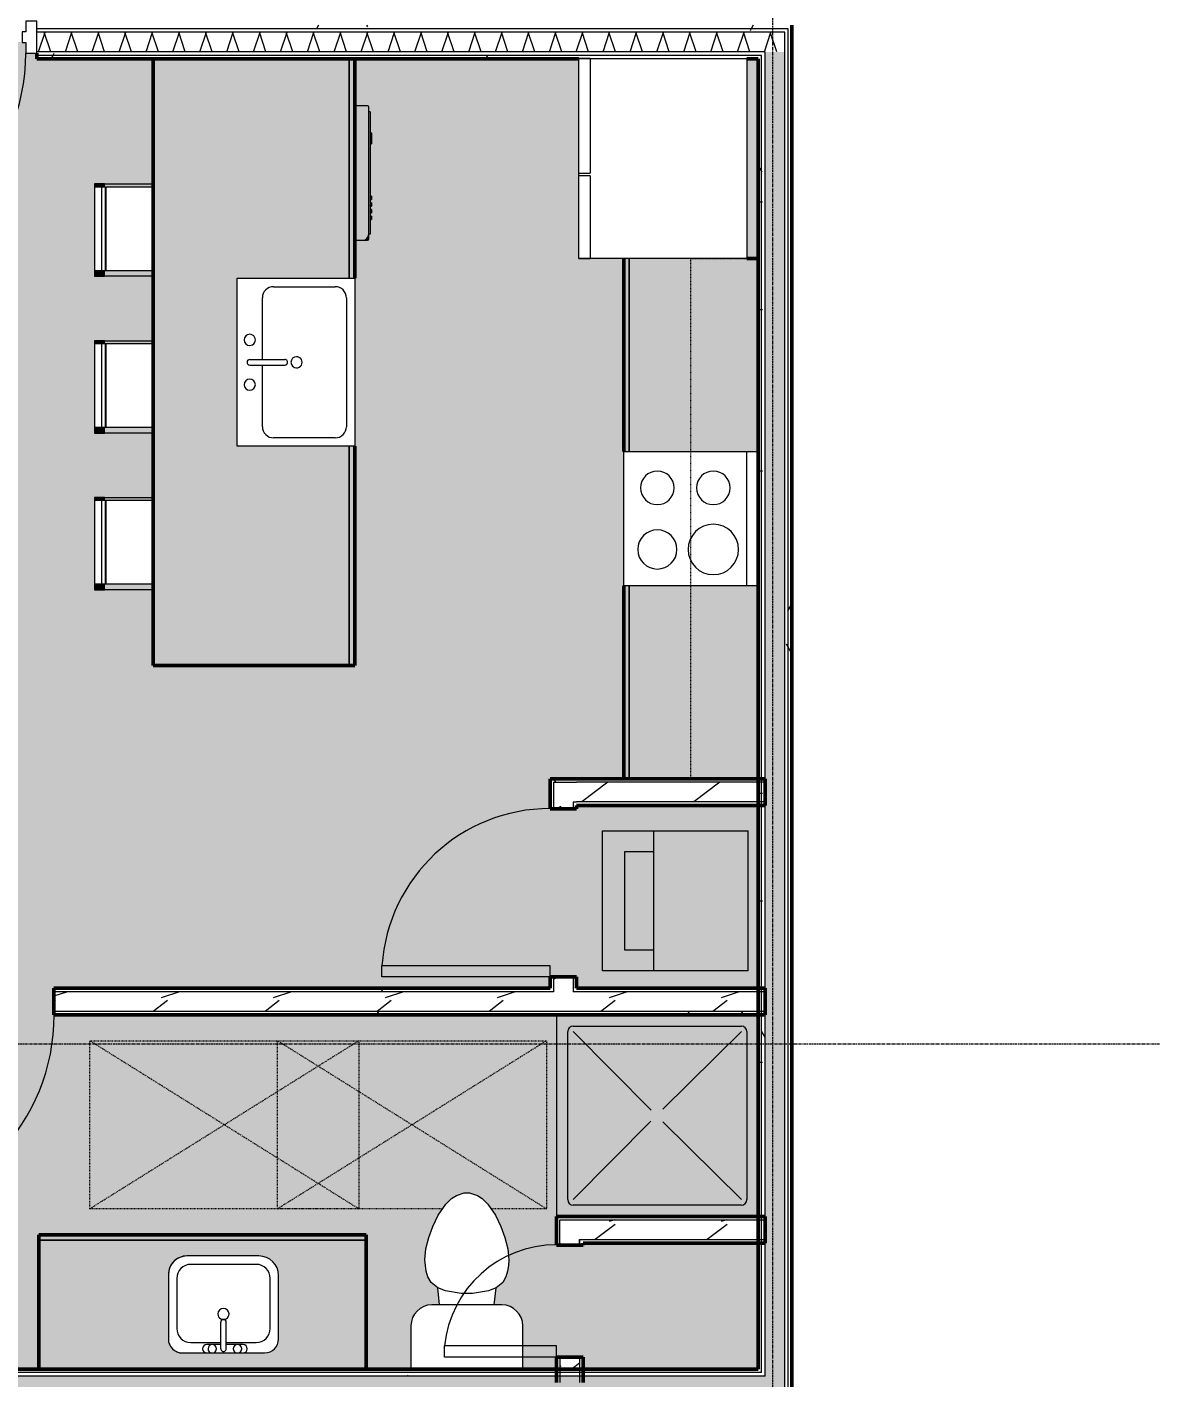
# Model space of a CAD drawing. Header units: inches. Extents: x -4294 to -464, y 9706 to 12475.
# Drawn here: x -3614.5 to -3413.8, y 11127.6 to 11368.9 of the extents above; entities that cross this region are included whole.
import ezdxf

# ---------------------------------------------------------------- set-up
doc = ezdxf.new("R2010")
doc.units = ezdxf.units.IN
doc.header["$MEASUREMENT"] = 0
doc.linetypes.add('Dash', pattern=[0.25, 0.125, -0.125])
doc.linetypes.add('Grid Line 1_2_', pattern=[0.875, 0.5, -0.125, 0.125, -0.125])
for name, color, linetype, lineweight in [('0-1', 7, 'Continuous', 5), ('0-2', 250, 'Continuous', 9), ('A-ANNO-DIMS', 211, 'Continuous', 9), ('A-ANNO-DIMS-120', 211, 'Continuous', 9), ('A-AREA-PATT-6', 41, 'Continuous', 9), ('A-DOOR', 31, 'Continuous', 13), ('A-DOOR-1', 250, 'Continuous', 9), ('A-DOOR-2', 130, 'Continuous', 20), ('A-DOOR-8', 31, 'Continuous', 20), ('A-DOOR-9', 31, 'Continuous', 9), ('A-DOOR-FRAM', 31, 'Continuous', 20), ('A-GENM-HDLN-1', 250, 'Dash', 9), ('A-WALL', 113, 'Continuous', 13), ('A-WALL-4', 90, 'Continuous', 50), ('A-WALL-5', 7, 'Continuous', 13), ('A-WALL-PATT-1', 250, 'Continuous', 9), ('A-WALL-PATT-2', 8, 'Continuous', 9), ('A-WALL-PATT-5', 111, 'Continuous', 9), ('I-FURN-1', 250, 'Continuous', 9), ('I-FURN-2', 9, 'Continuous', 9), ('I-WALL-2', 2, 'Continuous', 50), ('P-SANR-FIXT-2', 250, 'Continuous', 9), ('P-SANR-FIXT-3', 8, 'Continuous', 9), ('Q-CASE-1', 9, 'Continuous', 9), ('Q-CASE-2', 90, 'Continuous', 50), ('Q-CASE-3', 250, 'Continuous', 9), ('Q-CASE-HDLN-1', 250, 'Dash', 9), ('Q-SPCQ-1', 250, 'Continuous', 9), ('Q-SPCQ-2', 8, 'Continuous', 9), ('S-GRID-1', 1, 'Grid Line 1_2_', 9)]:
    doc.layers.add(name, color=color, linetype=linetype, lineweight=lineweight)
doc.styles.add('Century Gothic', font='ufonts.com_century-gothic.ttf', dxfattribs={"height": 11.25})
doc.dimstyles.new('OD__1_8__Tol__', dxfattribs={"dimscale": 12, "dimtxt": 11.746893, "dimasz": 1.25, "dimexe": 0.9375, "dimexo": 0.625, "dimgap": 0.15625, "dimtad": 1, "dimdec": 3, "dimrnd": 0.125, "dimzin": 3, "dimdsep": 46, "dimlunit": 4, "dimtxsty": 'Century Gothic', "dimblk1": 'OBLIQUE', "dimblk2": 'OBLIQUE', "dimsah": 1, "dimcen": 0.09, "dimdle": 0.9375, "dimazin": 0, "dimtfac": 1, "dimtdec": 4, "dimtix": 1, "dimtmove": 0, "dimatfit": 3, "dimfxl": 1, "dimtvp": 1, "dimtfill": 1, "dimfrac": 2, "dimtolj": 1, "dimtzin": 0, "dimarcsym": 2})
pattern_1 = [(0, (0, 0), (38.4, 9.6), [1.584, -27.216, 1.584, -27.216, -153.6]), (0, (0, 0), (38.4, 9.6), [-57.6, 1.584, -56.016, 1.584, -27.216, -67.2]), (0, (0, 0), (38.4, 9.6), [-144, 1.584, -17.616, 1.584, -46.416]), (120, (14.4, 4.8), (-27.513844, 28.4553755), [1.584, -27.216, 1.584, -27.216, -153.6]), (120, (14.4, 4.8), (-27.513844, 28.4553755), [-57.6, 1.584, -56.016, 1.584, -27.216, -67.2]), (120, (14.4, 4.8), (-27.513844, 28.4553755), [-144, 1.584, -17.616, 1.584, -46.416]), (240, (19.2, 24), (-10.886156, -38.0553755), [1.584, -27.216, 1.584, -27.216, -153.6]), (240, (19.2, 24), (-10.886156, -38.0553755), [-57.6, 1.584, -56.016, 1.584, -27.216, -67.2]), (240, (19.2, 24), (-10.886156, -38.0553755), [-144, 1.584, -17.616, 1.584, -46.416])]
pattern_2 = [(216.87, (7.997, 19.992), (59.9755286, 39.9843071), [9.996, -89.964]), (206.565, (19.992, 13.994), (-19.991807, -19.992219), [22.352, -22.352]), (198.435, (19.992, 3.998), (-39.983821, -19.991955), [12.644, -50.576])]
pattern_3 = [(161.57, (0.6, 0.6), (-4.80033747, -0.00041462), [0, -34.152, 3.792, 0]), (18.43, (-0.6, 0.6), (-4.80033747, 0.00041462), [0, -34.152, 3.792, 0]), (108.43, (0.6, 0.6), (2.39913218, -12.00105099), [11.382, -26.562]), (71.57, (-0.6, 0.6), (2.39913218, 12.00105099), [11.382, -26.562])]

# ---------------------------------------------------------------- blocks, each defined once
blk = doc.blocks.new('Single-Flush - 36_ x 84_-1372839-FLOOR PLAN - 3RD FLOOR')
at = {"layer": 'A-DOOR-1'}
blk.add_arc((18, 2.37), 36.07, 93.1789, 180, dxfattribs=at)
at = {"layer": 'A-DOOR-2'}
for p, q in [((16, 2.37), (16, 38.39)), ((18, 38.39), (16, 38.39)), ((18, 2.37), (18, 38.39)), ((18, 2.37), (16, 2.37))]:
    blk.add_line(p, q, dxfattribs=at)
blk = doc.blocks.new('Stacked Washer and Dryer - 26_x25_ - Private-1372850-FLOOR PLAN - 3RD FLOOR')
at = {"layer": 'P-SANR-FIXT-3'}
blk.add_hatch(color=256, dxfattribs=at).paths.add_polyline_path([(18.44, 12.5), (0, 12.5), (0, -12.5), (26, -12.5), (26, 12.5)], flags=0)
at = {"layer": 'P-SANR-FIXT-2'}
for p, q in [((0, 12.5), (26, 12.5)), ((0, 12.5), (0, -12.5)), ((16.91, -12.5), (16.91, 12.5)), ((26, 12.5), (26, -12.5)), ((22.09, 8.75), (16.91, 8.75)), ((22.09, -8.75), (22.09, 8.75)), ((16.91, -8.75), (22.09, -8.75)), ((26, -12.5), (0, -12.5))]:
    blk.add_line(p, q, dxfattribs=at)
blk = doc.blocks.new('Single-Flush - 30_ x 80_-1421383-FLOOR PLAN - 3RD FLOOR')
at = {"layer": 'A-DOOR-1'}
blk.add_arc((15, -2.375), 30.067, 180, 266.18593, dxfattribs=at)
at = {"layer": 'A-DOOR-2'}
for p, q in [((13, -2.375), (13, -32.375)), ((15, -2.375), (13, -2.375)), ((15, -2.375), (15, -32.375)), ((15, -32.375), (13, -32.375))]:
    blk.add_line(p, q, dxfattribs=at)
blk = doc.blocks.new('M_Sink Vanity-Square - 500 x 440mm-1352614-FLOOR PLAN - 3RD FLOOR')
at = {"layer": 'P-SANR-FIXT-2'}
for p, q in [((7.96, 7.09), (-6.72, 7.09)), ((7.96, 7.09), (-6.72, 7.09)), ((0.12, 5.22), (-5.22, 5.22)), ((3.62, 7.09), (-2.88, 7.09)), ((-2.88, 5.59), (0.12, 5.59)), ((0.12, 6.33), (0.12, 1.59)), ((1.12, 6.33), (1.12, 1.59)), ((1.12, 5.59), (3.62, 5.59)), ((6.46, 5.22), (1.12, 5.22)), ((-9.22, 4.59), (-9.22, -6.73)), ((-9.22, 4.59), (-9.22, -6.73)), ((-7.72, 2.72), (-7.72, -6.23)), ((8.96, -6.23), (8.96, 2.72)), ((10.46, -6.91), (10.46, 4.59)), ((10.46, -6.91), (10.46, 4.59)), ((-5.22, -8.73), (6.46, -8.73)), ((-5.72, -10.23), (7.14, -10.23)), ((-5.72, -10.23), (7.14, -10.23))]:
    blk.add_line(p, q, dxfattribs=at)
for centre, radius, start, end in [((-6.72, 4.59), 2.5, 90, 180), ((-6.72, 4.59), 2.5, 90, 180), ((-5.22, 2.72), 2.5, 90, 180), ((-2.88, 6.34), 0.75, 90, 270), ((-1.88, 6.34), 0.75, 360, 180), ((-1.88, 6.34), 0.75, 180, 0), ((0.62, 6.33), 0.5, 360, 180), ((2.62, 6.34), 0.75, 360, 180), ((2.62, 6.34), 0.75, 180, 360), ((3.62, 6.34), 0.75, 270, 90), ((6.46, 2.72), 2.5, 0, 90), ((7.96, 4.59), 2.5, 0, 90), ((7.96, 4.59), 2.5, 360, 90), ((0.62, 0.13), 1, 360, 180), ((0.62, 0.13), 1, 180, 0), ((0.62, 1.59), 0.5, 180, 0), ((-5.72, -6.73), 3.5, 180, 270), ((-5.72, -6.73), 3.5, 180, 270), ((-5.22, -6.23), 2.5, 180, 270), ((6.46, -6.23), 2.5, 270, 0), ((7.14, -6.91), 3.32, 270, 360), ((7.14, -6.91), 3.32, 270, 0)]:
    blk.add_arc(centre, radius, start, end, dxfattribs=at)
blk = doc.blocks.new('Toilet-Domestic-3D - Toilet-Domestic-3D-V21-FLOOR PLAN - 3RD FLOOR')
at = {"layer": 'P-SANR-FIXT-2'}
for p, q in [((-5.13, 8), (-3.74, 10)), ((-3.74, 10), (-2.74, 11)), ((-2.74, 11), (-1.87, 11.5)), ((-1.87, 11.5), (-0.5, 12)), ((-0.5, 12), (0.5, 12)), ((0.5, 12), (1.87, 11.5)), ((1.87, 11.5), (2.74, 11)), ((2.74, 11), (3.74, 10)), ((3.74, 10), (5.13, 8)), ((-6.06, 6), (-5.13, 8)), ((5.13, 8), (6.06, 6)), ((-6.79, 4), (-6.06, 6)), ((6.06, 6), (6.79, 4)), ((-7.33, 1.99), (-6.79, 4)), ((6.79, 4), (7.33, 1.99)), ((-7.5, 0), (-7.33, 1.99)), ((7.33, 1.99), (7.5, 0)), ((-7.41, -1), (-7.5, 0)), ((-7.24, -2), (-7.41, -1)), ((-6.97, -3), (-7.24, -2)), ((7.24, -2), (6.97, -3)), ((7.41, -1), (7.24, -2)), ((7.5, 0), (7.41, -1)), ((-6.4, -4), (-6.97, -3)), ((-5.21, -5), (-6.4, -4)), ((6.4, -4), (5.21, -5)), ((6.97, -3), (6.4, -4)), ((-3.84, -5.5), (-5.21, -5)), ((-4.86, -8.02), (-5.21, -5)), ((-1, -6), (-3.84, -5.5)), ((1, -6), (-1, -6)), ((3.84, -5.5), (1, -6)), ((5.21, -5), (3.84, -5.5)), ((4.86, -8.02), (5.21, -5)), ((6.25, -8.02), (-6.25, -8.02)), ((-9.98, -11.75), (-9.98, -19.48)), ((9.98, -19.48), (9.98, -11.75))]:
    blk.add_line(p, q, dxfattribs=at)
for centre, start, end in [((-6.25, -11.75), 90, 180), ((6.25, -11.75), 0, 90)]:
    blk.add_arc(centre, 3.73, start, end, dxfattribs=at)
blk = doc.blocks.new('OD_CW_Base Cabinet - OD_CW_Base Cabinet-V42-FLOOR PLAN - 3RD FLOOR')
at = {"layer": 'Q-CASE-1'}
blk.add_hatch(color=256, dxfattribs=at).paths.add_polyline_path([(3.39, -1), (59.14, -1), (59.14, 0), (0.74, 0), (0.74, -1)], flags=0)
h = blk.add_hatch(color=256, dxfattribs=at)
h.paths.add_polyline_path([(43.53, -24), (59.14, -24), (59.14, -1), (0.74, -1), (0.74, -24), (42.8, -24)], flags=0)
h.paths.add_polyline_path([(33.14, -21.13), (26.35, -21.13), (25.7, -21.04), (25.1, -20.79), (24.58, -20.39), (24.18, -19.88), (23.93, -19.27), (23.85, -18.63), (23.85, -7.12), (23.96, -6.26), (24.29, -5.46), (24.82, -4.77), (25.51, -4.25), (26.35, -3.91), (27.17, -3.8), (40.03, -3.8), (41.03, -3.96), (41.78, -4.27), (42.51, -4.83), (43.06, -5.55), (43.41, -6.4), (43.53, -7.3), (43.53, -18.63), (43.45, -19.27), (43.2, -19.88), (42.8, -20.39), (42.28, -20.79), (41.68, -21.04), (41.03, -21.13), (34.14, -21.13)], flags=0)
at = {"layer": 'Q-CASE-2'}
for p, q in [((0.74, -24), (0.74, 0)), ((0.74, 0), (59.14, 0)), ((59.14, 0), (59.14, -24))]:
    blk.add_line(p, q, dxfattribs=at)
at = {"layer": 'Q-CASE-3'}
for p, q in [((0.74, -1), (0.74, 0)), ((0.74, 0), (59.14, 0)), ((59.14, -1), (0.74, -1)), ((0.74, -24), (0.74, -1)), ((0.74, -1), (59.14, -1)), ((59.14, 0), (59.14, -1)), ((59.14, -1), (59.14, -24))]:
    blk.add_line(p, q, dxfattribs=at)
blk = doc.blocks.new('Shower Base-3D - 36_ x 36_-1586087-FLOOR PLAN - 3RD FLOOR')
at = {"layer": 'P-SANR-FIXT-2'}
for p, q in [((-18, 18), (-18, -18)), ((-16, -15), (-16, 15)), ((-15, 16), (15, 16)), ((-1.12, 1), (-15, 15)), ((0.97, 1.14), (15, 15)), ((16, 15), (16, -15)), ((-1.13, -0.98), (-15, -15)), ((1.01, -1.11), (15, -15)), ((15, -16), (-15, -16))]:
    blk.add_line(p, q, dxfattribs=at)
for centre, start, end in [((-15, 15), 90, 180), ((15, 15), 360, 90), ((-15, -15), 180, 270), ((15, -15), 270, 0)]:
    blk.add_arc(centre, 1, start, end, dxfattribs=at)
blk = doc.blocks.new('Single-Flush - CLOSET-1720256-FLOOR PLAN - 3RD FLOOR')
at = {"layer": 'A-DOOR-1'}
blk.add_arc((10, -2.38), 20.07, 180, 264.2799, dxfattribs=at)
at = {"layer": 'A-DOOR-2'}
for p, q in [((8, -2.38), (8, -22.34)), ((10, -2.38), (8, -2.38)), ((10, -2.38), (10, -22.34)), ((10, -22.34), (8, -22.34))]:
    blk.add_line(p, q, dxfattribs=at)
blk = doc.blocks.new('ADA Clearances - 30_x48_-V11-FLOOR PLAN - 3RD FLOOR')
at = {"layer": 'A-GENM-HDLN-1'}
for p, q in [((15, 24), (-15, -24)), ((-15, 24), (15, -24)), ((-15, -5.48), (-15, 24)), ((-15, 24), (15, 24)), ((15, 24), (15, -24)), ((-15, -24), (-15, -14.12)), ((15, -24), (-15, -24))]:
    blk.add_line(p, q, dxfattribs=at)
blk = doc.blocks.new('ADA Clearances - 30_x48_-1721104-FLOOR PLAN - 3RD FLOOR')
at = {"layer": 'A-GENM-HDLN-1'}
for p, q in [((15, 24), (-15, -24)), ((-15, 24), (15, -24)), ((-15, -24), (-15, 24)), ((-15, 24), (15, 24)), ((15, 24), (15, -24)), ((15, -24), (-15, -24))]:
    blk.add_line(p, q, dxfattribs=at)
blk = doc.blocks.new('Refrigerator_-_Side-by-Side_6047 - 36_ X 30_-1372843-FLOOR PLAN - 3RD FLOOR')
at = {"layer": 'Q-SPCQ-1'}
for p, q in [((-17.88, 15.58), (17.87, 15.58)), ((-17.88, -14.42), (-17.88, 15.58)), ((-17.88, 15.58), (-3.13, 15.58)), ((-17.88, 15.58), (-17.88, 13.58)), ((-3.13, 13.58), (-3.13, 15.58)), ((-2.63, 15.58), (17.87, 15.58)), ((-2.63, 15.58), (-2.63, 13.58)), ((17.87, 15.58), (17.87, -14.42)), ((17.87, 13.58), (17.87, 15.58)), ((-3.13, 13.58), (-17.88, 13.58)), ((17.87, 13.58), (-2.63, 13.58)), ((17.87, -14.42), (-17.88, -14.42))]:
    blk.add_line(p, q, dxfattribs=at)
blk = doc.blocks.new('OD_CW_Base Cabinet - OD_CW_Base Cabinet-2252122-FLOOR PLAN - 3RD FLOOR')
at = {"layer": 'Q-CASE-1'}
h = blk.add_hatch(color=256, dxfattribs=at)
h.paths.add_polyline_path([(93.67, 18.64), (93.67, 24), (59.2, 24), (59.2, 1), (93.67, 1)], flags=0)
h.paths.add_polyline_path([(35.2, 24), (0.74, 24), (0.74, 1), (35.2, 1), (35.2, 22)], flags=0)
h = blk.add_hatch(color=256, dxfattribs=at)
h.paths.add_polyline_path([(93.67, 0), (93.67, 1), (59.2, 1), (59.2, 0)], flags=0)
h.paths.add_polyline_path([(35.2, 0), (35.2, 1), (0.74, 1), (0.74, 0), (2.85, 0)], flags=0)
at = {"layer": 'Q-CASE-2'}
for p, q in [((0.74, 24), (0.74, 22)), ((0.74, 0), (35.2, 0)), ((59.2, 0), (93.67, 0))]:
    blk.add_line(p, q, dxfattribs=at)
at = {"layer": 'Q-CASE-3'}
for p, q in [((0.74, 22), (0.74, 24)), ((0.74, 1), (35.2, 1)), ((35.2, 1), (0.74, 1)), ((35.2, 0), (0.74, 0)), ((59.2, 1), (93.67, 1)), ((93.67, 1), (59.2, 1)), ((93.67, 0), (59.2, 0))]:
    blk.add_line(p, q, dxfattribs=at)
blk = doc.blocks.new('Sink Kitchen-Single - 30_ x 21_-1372827-FLOOR PLAN - 3RD FLOOR')
at = {"layer": 'P-SANR-FIXT-2'}
for p, q in [((-14.38, 10.41), (15.62, 10.41)), ((-14.38, -10.59), (-14.38, 10.41)), ((15.62, 10.41), (15.62, -10.59)), ((-10.88, 8.91), (12.12, 8.91)), ((-12.88, -4.09), (-12.88, 6.91)), ((14.12, 6.91), (14.12, -4.09)), ((0.12, -8.34), (0.12, -2.09)), ((1.12, -8.34), (1.12, -2.09)), ((0.12, -6.09), (-10.88, -6.09)), ((12.12, -6.09), (1.12, -6.09)), ((15.62, -10.59), (-14.38, -10.59))]:
    blk.add_line(p, q, dxfattribs=at)
for centre, radius, start, end in [((-10.88, 6.91), 2, 90, 180), ((12.12, 6.91), 2, 360, 90), ((0.62, 0), 1, 360, 180), ((0.62, 0), 1, 180, 0), ((0.62, -2.09), 0.5, 360, 180), ((-10.88, -4.09), 2, 180, 270), ((12.12, -4.09), 2, 270, 0), ((-3.38, -8.34), 1, 360, 180), ((-3.38, -8.34), 1, 180, 0), ((0.62, -8.34), 0.5, 180, 0), ((4.62, -8.34), 1, 0, 180), ((4.62, -8.34), 1, 180, 0)]:
    blk.add_arc(centre, radius, start, end, dxfattribs=at)
blk = doc.blocks.new('OD_CW_Upper Cabinet - OD_CW_Upper Cabinet-2252152-FLOOR PLAN - 3RD FLOOR')
at = {"layer": 'Q-CASE-HDLN-1'}
for p, q in [((0.74, -24), (0.74, -12)), ((0.74, -12), (93.67, -12)), ((93.67, -12), (93.67, -24)), ((93.67, -24), (0.74, -24))]:
    blk.add_line(p, q, dxfattribs=at)
blk = doc.blocks.new('Dishwasher_15404 - 34_ counter-V57-FLOOR PLAN - 3RD FLOOR')
at = {"layer": 'Q-SPCQ-2'}
for points in [[(24.39, -24), (26.08, -23.96), (26.34, -23.86), (26.68, -23.53), (26.73, -23.46), (26.84, -23.21), (26.87, -22.91), (26.87, -0.2), (26.68, 0), (24.39, 0), (24.39, -22.69)], [(27.12, -22.91), (27.12, -1.09), (26.87, -1.09), (26.87, -22.91)], [(27.37, -5.81), (27.37, -4.86), (27.12, -4.86), (27.12, -5.81)], [(27.37, -6.76), (27.37, -5.81), (27.12, -5.81), (27.12, -6.76)], [(27.37, -16.74), (27.37, -16.15), (27.12, -16.15), (27.12, -16.74)], [(27.37, -17.92), (27.37, -17.33), (27.12, -17.33), (27.12, -17.92)], [(27.12, -19.1), (27.37, -19.1), (27.37, -18.51), (27.12, -18.51), (27.12, -18.98)], [(27.37, -20.28), (27.37, -19.69), (27.12, -19.69), (27.12, -20.28)], [(26.68, -24), (26.82, -23.94), (26.87, -23.69), (26.84, -23.21), (26.68, -23.53), (26.56, -23.69), (26.3, -23.87), (26.08, -23.96), (25.8, -24), (26.34, -24)]]:
    blk.add_hatch(color=256, dxfattribs=at).paths.add_polyline_path(points, flags=0)
at = {"layer": 'Q-SPCQ-1'}
for p, q in [((26.68, 0), (24.39, 0)), ((26.87, -22.93), (26.87, -0.2)), ((27.12, -1.09), (26.87, -1.09)), ((27.12, -1.09), (27.12, -22.91)), ((27.37, -4.82), (27.12, -4.82)), ((27.12, -6.79), (27.37, -6.79)), ((27.37, -4.86), (27.37, -5.81)), ((27.37, -5.81), (27.37, -6.76)), ((27.37, -16.15), (27.12, -16.15)), ((27.12, -16.74), (27.37, -16.74)), ((27.37, -16.15), (27.37, -16.74)), ((27.37, -17.33), (27.12, -17.33)), ((27.12, -17.92), (27.37, -17.92)), ((27.37, -18.51), (27.12, -18.51)), ((27.12, -19.1), (27.37, -19.1)), ((27.37, -17.33), (27.37, -17.92)), ((27.37, -18.51), (27.37, -19.1)), ((27.37, -19.69), (27.12, -19.69)), ((27.12, -20.28), (27.37, -20.28)), ((27.37, -19.69), (27.37, -20.28)), ((24.39, -24), (25.8, -24)), ((25.8, -24), (26.68, -24)), ((27.12, -22.91), (26.87, -22.91)), ((26.87, -23.8), (26.87, -22.93))]:
    blk.add_line(p, q, dxfattribs=at)
for centre, radius, start, end in [((26.68, -0.2), 0.197, 360, 90), ((26.68, -0.2), 0.197, 0, 90), ((25.8, -22.93), 1.07, 270, 0), ((26.68, -23.8), 0.197, 270, 0)]:
    blk.add_arc(centre, radius, start, end, dxfattribs=at)
blk = doc.blocks.new('Bar_Stool_6722_1_ - Bar_Stool_6722_1_-V58-FLOOR PLAN - 3RD FLOOR')
at = {"layer": 'I-FURN-2'}
for points in [[(0, -0.6), (0, -0.98), (1, -0.94), (1, 0), (0, 0), (0, -0.46)], [(16, -0.98), (16.5, -0.94), (16.5, 0), (16, 0), (16, -0.94)], [(0, -1.24), (0, -1.78), (1, -1.73), (1, -0.98), (0, -0.98)], [(0, -2.03), (0, -10.45), (1, -10.45), (1, -1.78), (0, -1.78)], [(16, -1.3), (16, -1.78), (16.5, -1.73), (16.5, -0.98), (16, -0.98), (16, -1.24)], [(16, -1.91), (16, -10.45), (16.5, -10.45), (16.5, -1.78), (16, -1.78)]]:
    blk.add_hatch(color=256, dxfattribs=at).paths.add_polyline_path(points, flags=0)
at = {"layer": 'I-FURN-1'}
for p, q in [((1, 0), (0, 0)), ((0, 0), (0, -0.98)), ((0, -0.98), (1, -0.98)), ((0, -0.98), (0, -1.78)), ((0, -1.78), (1, -1.78)), ((0, -10.45), (0, -1.78)), ((1, -1.24), (1, 0)), ((16, 0), (1, 0)), ((1, -1.91), (1, -1.24)), ((16, -1.24), (1, -1.24)), ((1, -1.91), (16, -1.91)), ((1, -2.03), (1, -1.91)), ((1, -10.45), (1, -2.03)), ((1, -2.03), (16, -2.03)), ((16.5, 0), (16, 0)), ((16, 0), (16, -1.24)), ((16, -0.98), (16.5, -0.98)), ((16, -1.24), (16, -1.91)), ((16, -1.78), (16.5, -1.78)), ((16, -1.91), (16, -2.03)), ((16, -2.03), (16, -10.45)), ((16.5, -0.98), (16.5, 0)), ((16.5, -1.78), (16.5, -0.98)), ((16.5, -1.78), (16.5, -10.45))]:
    blk.add_line(p, q, dxfattribs=at)
blk = doc.blocks.new('OD_CW_Base Cabinet - OD_CW_Base Cabinet-1913094-FLOOR PLAN - 3RD FLOOR')
at = {"layer": 'Q-CASE-1'}
h = blk.add_hatch(color=256, dxfattribs=at)
h.paths.add_polyline_path([(109.11, 11), (109.11, 12), (69.92, 12), (69.92, 11), (80.02, 11)], flags=0)
h.paths.add_polyline_path([(39.92, 12), (0.74, 12), (0.74, 11), (39.92, 11)], flags=0)
blk.add_hatch(color=256, dxfattribs=at).paths.add_polyline_path([(109.11, -24), (109.11, 11), (69.92, 11), (69.92, -9), (39.92, -9), (39.92, 11), (0.74, 11), (0.74, -24), (80.02, -24)], flags=0)
at = {"layer": 'Q-CASE-2'}
for p, q in [((0.74, 12), (39.92, 12)), ((69.92, 12), (109.11, 12)), ((109.11, 12), (109.11, -24)), ((109.11, -24), (0.74, -24))]:
    blk.add_line(p, q, dxfattribs=at)
at = {"layer": 'Q-CASE-3'}
for p, q in [((0.74, 12), (39.92, 12)), ((39.92, 11), (0.74, 11)), ((0.74, 11), (39.92, 11)), ((69.92, 12), (109.11, 12)), ((109.11, 11), (69.92, 11)), ((69.92, 11), (109.11, 11)), ((109.11, 12), (109.11, 11)), ((109.11, 11), (109.11, -24)), ((109.11, -24), (0.74, -24))]:
    blk.add_line(p, q, dxfattribs=at)
blk = doc.blocks.new('Range - 24_ x 24_-V38-FLOOR PLAN - 3RD FLOOR')
at = {"layer": 'Q-SPCQ-1'}
for p, q in [((0, 0), (24, 0)), ((0, -24), (0, 0)), ((24, 0), (24, -24)), ((0, -22), (24, -22))]:
    blk.add_line(p, q, dxfattribs=at)
for centre, radius, start, end in [((6.5, -6), 3.5, 360, 180), ((17.5, -6), 3, 360, 180), ((6.5, -6), 3.5, 180, 0), ((17.5, -6), 3, 180, 0), ((6.5, -16), 4.5, 360, 180), ((17.5, -16), 3, 360, 180), ((6.5, -16), 4.5, 180, 0), ((17.5, -16), 3, 180, 0)]:
    blk.add_arc(centre, radius, start, end, dxfattribs=at)
blk = doc.blocks.new('CTR - 1st Phase - Unit Layouts_rvt-1-FLOOR PLAN - 3RD FLOOR')
at = {"layer": 'A-WALL-PATT-1'}
h = blk.add_hatch(dxfattribs=at)
h.set_pattern_fill('FP_1', color=256, style=0, pattern_type=2)
h.set_pattern_definition(pattern_1)
h.paths.add_polyline_path([(-3517, 11233.98), (-3483.97, 11233.98), (-3483.97, 11234.61), (-3520.5, 11234.61), (-3520.5, 11233.98)], flags=0)
h = blk.add_hatch(dxfattribs=at)
h.set_pattern_fill('FP_1', color=256, style=0, pattern_type=2)
h.set_pattern_definition(pattern_1)
h.paths.add_polyline_path([(-3648.46, 11196.58), (-3645.72, 11196.58), (-3645.72, 11197.2), (-3648.46, 11197.2)], flags=0)
h.paths.add_polyline_path([(-3504.85, 11196.58), (-3483.97, 11196.6), (-3483.97, 11197.2), (-3517, 11197.2), (-3517, 11196.58), (-3511.75, 11196.58)], flags=0)
h.paths.add_polyline_path([(-3578.97, 11196.58), (-3520.5, 11196.58), (-3520.5, 11197.2), (-3609.72, 11197.2), (-3609.72, 11196.58), (-3579.97, 11196.58)], flags=0)
h = blk.add_hatch(dxfattribs=at)
h.set_pattern_fill('FP_1', color=256, style=0, pattern_type=2)
h.set_pattern_definition(pattern_1)
h.paths.add_polyline_path([(-3520.5, 11192.45), (-3483.97, 11192.45), (-3483.97, 11193.08), (-3609.72, 11193.08), (-3609.72, 11192.45), (-3559.98, 11192.45)], flags=0)
h.paths.add_polyline_path([(-3648.46, 11192.45), (-3645.72, 11192.45), (-3645.72, 11193.08), (-3648.46, 11193.08)], flags=0)
h = blk.add_hatch(dxfattribs=at)
h.set_pattern_fill('FP_1', color=256, style=0, pattern_type=2)
h.set_pattern_definition(pattern_1)
h.paths.add_polyline_path([(-3515.22, 11151.7), (-3483.97, 11151.7), (-3483.97, 11152.33), (-3515.85, 11152.33), (-3515.85, 11151.7)], flags=0)
at = {"layer": 'A-WALL-PATT-2'}
h = blk.add_hatch(dxfattribs=at)
h.set_pattern_fill('FP_2', color=256, style=0, pattern_type=2)
h.set_pattern_definition(pattern_2)
h.paths.add_polyline_path([(-3520.5, 11196.58), (-3517, 11196.58), (-3517, 11199.23), (-3520.5, 11199.23), (-3520.5, 11196.93)], flags=0)
h.paths.add_polyline_path([(-3520.5, 11229.23), (-3517, 11229.23), (-3517, 11233.98), (-3520.5, 11233.98), (-3520.5, 11229.86)], flags=0)
h = blk.add_hatch(dxfattribs=at)
h.set_pattern_fill('FP_2', color=256, style=0, pattern_type=2)
h.set_pattern_definition(pattern_2)
h.paths.add_polyline_path([(-3511.75, 11230.48), (-3483.97, 11230.48), (-3483.97, 11233.98), (-3517, 11233.98), (-3517, 11230.48), (-3516.37, 11230.48)], flags=0)
h = blk.add_hatch(dxfattribs=at)
h.set_pattern_fill('FP_2', color=256, style=0, pattern_type=2)
h.set_pattern_definition(pattern_2)
h.paths.add_polyline_path([(-3492.25, 11193.08), (-3482.72, 11193.08), (-3483.97, 11193.2), (-3483.97, 11196.58), (-3609.72, 11196.58), (-3609.72, 11193.08), (-3504.85, 11193.08)], flags=0)
h.paths.add_polyline_path([(-3649.09, 11193.08), (-3645.72, 11193.08), (-3645.72, 11196.58), (-3649.09, 11196.58)], flags=0)
h = blk.add_hatch(dxfattribs=at)
h.set_pattern_fill('FP_2', color=256, style=0, pattern_type=2)
h.set_pattern_definition(pattern_2)
h.paths.add_polyline_path([(-3483.97, 11152.33), (-3483.97, 11155.83), (-3519.35, 11155.83), (-3519.35, 11152.33), (-3493.66, 11152.33)], flags=0)
h = blk.add_hatch(dxfattribs=at)
h.set_pattern_fill('FP_2', color=256, style=0, pattern_type=2)
h.set_pattern_definition(pattern_2)
h.paths.add_polyline_path([(-3515.85, 11129.19), (-3515.85, 11131.33), (-3519.35, 11131.33), (-3519.35, 11129.19), (-3517.69, 11129.19)], flags=0)
h.paths.add_polyline_path([(-3519.35, 11151.33), (-3515.85, 11151.33), (-3515.85, 11152.33), (-3519.35, 11152.33), (-3519.35, 11151.7)], flags=0)
at = {"layer": 'A-WALL-4'}
for p, q in [((-3520.5, 11234.61), (-3521.12, 11234.61)), ((-3521.12, 11234.61), (-3521.12, 11229.23)), ((-3516.37, 11234.61), (-3520.5, 11234.61)), ((-3482.72, 11234.61), (-3516.37, 11234.61)), ((-3482.72, 11229.86), (-3482.72, 11234.61)), ((-3521.12, 11229.23), (-3516.37, 11229.23)), ((-3516.37, 11229.23), (-3516.37, 11229.86)), ((-3516.37, 11229.86), (-3482.72, 11229.86)), ((-3516.37, 11199.23), (-3521.12, 11199.23)), ((-3521.12, 11199.23), (-3521.12, 11197.2)), ((-3516.37, 11197.2), (-3516.37, 11199.23)), ((-3521.12, 11197.2), (-3609.72, 11197.2)), ((-3609.72, 11197.2), (-3609.72, 11192.45)), ((-3482.72, 11197.2), (-3516.37, 11197.2)), ((-3482.72, 11192.45), (-3482.72, 11197.2)), ((-3609.72, 11192.45), (-3482.72, 11192.45)), ((-3482.72, 11156.45), (-3519.97, 11156.45)), ((-3519.97, 11156.45), (-3519.97, 11155.83)), ((-3519.97, 11155.83), (-3519.97, 11151.7)), ((-3482.72, 11151.7), (-3482.72, 11156.45)), ((-3519.97, 11151.7), (-3519.97, 11151.33)), ((-3519.97, 11151.33), (-3515.22, 11151.33)), ((-3515.22, 11151.7), (-3482.72, 11151.7)), ((-3515.22, 11151.33), (-3515.22, 11151.7)), ((-3515.22, 11131.33), (-3519.97, 11131.33)), ((-3519.97, 11131.33), (-3519.97, 11126.81)), ((-3515.22, 11126.81), (-3515.22, 11131.33))]:
    blk.add_line(p, q, dxfattribs=at)
at = {"layer": 'A-WALL-5'}
for p, q in [((-3520.5, 11233.98), (-3520.5, 11229.23)), ((-3520.5, 11233.98), (-3517, 11233.98)), ((-3517, 11233.98), (-3516.37, 11233.98)), ((-3482.72, 11233.98), (-3516.37, 11233.98)), ((-3517, 11230.48), (-3517, 11229.23)), ((-3517, 11230.48), (-3516.37, 11230.48)), ((-3482.72, 11230.48), (-3516.37, 11230.48)), ((-3520.5, 11199.23), (-3520.5, 11197.2)), ((-3517, 11199.23), (-3517, 11197.2)), ((-3520.5, 11196.58), (-3609.72, 11196.58)), ((-3520.5, 11197.2), (-3520.5, 11196.58)), ((-3517, 11197.2), (-3517, 11196.58)), ((-3482.72, 11196.58), (-3517, 11196.58)), ((-3482.72, 11193.08), (-3609.72, 11193.08)), ((-3519.35, 11155.83), (-3482.72, 11155.83)), ((-3519.35, 11152.33), (-3519.35, 11155.83)), ((-3519.35, 11151.7), (-3519.35, 11152.33)), ((-3515.85, 11152.33), (-3515.85, 11151.7)), ((-3515.85, 11152.33), (-3482.72, 11152.33)), ((-3515.85, 11151.7), (-3515.85, 11152.33)), ((-3519.35, 11151.7), (-3519.35, 11151.33)), ((-3515.85, 11151.7), (-3515.85, 11151.33)), ((-3519.35, 11131.33), (-3519.35, 11126.81)), ((-3515.85, 11131.33), (-3515.85, 11126.81))]:
    blk.add_line(p, q, dxfattribs=at)
at = {"layer": '0-2'}
for name, p, rotation in [('OD_CW_Base Cabinet - OD_CW_Base Cabinet-1913094-FLOOR PLAN - 3RD FLOOR', (-3567.97, 11363.93), 269.9999999999995), ('Refrigerator_-_Side-by-Side_6047 - 36_ X 30_-1372843-FLOOR PLAN - 3RD FLOOR', (-3500.4, 11345.41), 90.00000000000271), ('Bar_Stool_6722_1_ - Bar_Stool_6722_1_-V58-FLOOR PLAN - 3RD FLOOR', (-3602.42, 11324.36), 90.00000000000895), ('OD_CW_Base Cabinet - OD_CW_Base Cabinet-2252122-FLOOR PLAN - 3RD FLOOR', (-3507.97, 11328.28), 270.0000000000005), ('OD_CW_Upper Cabinet - OD_CW_Upper Cabinet-2252152-FLOOR PLAN - 3RD FLOOR', (-3507.97, 11233.87), 90.00000000000357), ('Sink Kitchen-Single - 30_ x 21_-1372827-FLOOR PLAN - 3RD FLOOR', (-3566.38, 11309.62), 270.0000000000025), ('Bar_Stool_6722_1_ - Bar_Stool_6722_1_-V58-FLOOR PLAN - 3RD FLOOR', (-3602.42, 11296.36), 90.00000000000895), ('Range - 24_ x 24_-V38-FLOOR PLAN - 3RD FLOOR', (-3507.97, 11269.07), 89.99999999999363), ('Bar_Stool_6722_1_ - Bar_Stool_6722_1_-V58-FLOOR PLAN - 3RD FLOOR', (-3602.42, 11268.36), 90.00000000000895), ('Single-Flush - 30_ x 80_-1421383-FLOOR PLAN - 3RD FLOOR', (-3518.75, 11214.23), 270), ('Stacked Washer and Dryer - 26_x25_ - Private-1372850-FLOOR PLAN - 3RD FLOOR', (-3485.75, 11212.83), 180), ('Single-Flush - 36_ x 84_-1372839-FLOOR PLAN - 3RD FLOOR', (-3627.72, 11194.83), 180), ('ADA Clearances - 30_x48_-1721104-FLOOR PLAN - 3RD FLOOR', (-3579.27, 11172.83), 89.9999999999678), ('ADA Clearances - 30_x48_-V11-FLOOR PLAN - 3RD FLOOR', (-3545.77, 11172.83), 89.9999999999678), ('Single-Flush - CLOSET-1720256-FLOOR PLAN - 3RD FLOOR', (-3517.6, 11141.33), 269.9999999999703), ('M_Sink Vanity-Square - 500 x 440mm-1352614-FLOOR PLAN - 3RD FLOOR', (-3578.8, 11139.16), 180)]:
    blk.add_blockref(name, p, dxfattribs=dict(at, rotation=rotation))
for name, p in [('Dishwasher_15404 - 34_ counter-V57-FLOOR PLAN - 3RD FLOOR', (-3580.37, 11354.79)), ('Shower Base-3D - 36_ x 36_-1586087-FLOOR PLAN - 3RD FLOOR', (-3501.97, 11174.45)), ('Toilet-Domestic-3D - Toilet-Domestic-3D-V21-FLOOR PLAN - 3RD FLOOR', (-3535.97, 11148.67)), ('OD_CW_Base Cabinet - OD_CW_Base Cabinet-V42-FLOOR PLAN - 3RD FLOOR', (-3613.11, 11153.19))]:
    blk.add_blockref(name, p, dxfattribs=at)
blk = doc.blocks.new('CTR - 1st Phase - Shell_rvt-1-FLOOR PLAN - 3RD FLOOR')
at = {"layer": 'S-GRID-1'}
for p, q in [((-3481.32, 9836.18), (-3481.32, 12413.74)), ((-464.45, 11187.19), (-4232.19, 11187.19))]:
    blk.add_line(p, q, dxfattribs=at)
blk = doc.blocks.new('HOLLOW METAL - UNIT DOOR-1759144-FLOOR PLAN - 3RD FLOOR')
at = {"layer": 'A-DOOR-8'}
for p, q in [((18, 38.25), (16.25, 38.25)), ((16.25, 38.25), (16.25, 2.25)), ((18, 2.25), (18, 38.25)), ((16.25, 2.25), (18, 2.25))]:
    blk.add_line(p, q, dxfattribs=at)
at = {"layer": 'A-DOOR-9'}
blk.add_arc((18, 2.25), 36, 90, 180, dxfattribs=at)
at = {"layer": 'A-DOOR-FRAM'}
for p, q in [((-18, 2.25), (-20, 2.25)), ((-20, 2.25), (-20, -3.5)), ((-18, 0.3125), (-18, 2.25)), ((-17.375, 0.3125), (-18, 0.3125)), ((-17.375, -1.5625), (-17.375, 0.3125)), ((18, 0.3125), (17.375, 0.3125)), ((17.375, 0.3125), (17.375, -1.5625)), ((18, 2.25), (18, 0.3125)), ((20, 2.25), (18, 2.25)), ((20, -3.5), (20, 2.25)), ((-18, -3.5), (-18, -1.5625)), ((-18, -1.5625), (-17.375, -1.5625)), ((17.375, -1.5625), (18, -1.5625)), ((18, -1.5625), (18, -3.5)), ((-20, -3.5), (-18, -3.5)), ((18, -3.5), (20, -3.5))]:
    blk.add_line(p, q, dxfattribs=at)
blk = doc.blocks.new('DIMBLOCK5-FLOOR PLAN - 3RD FLOOR')
at = {"layer": 'A-ANNO-DIMS-120'}
for p, q in [((-3405.92, 11247.86), (-3405.92, 11111.33)), ((-3405.92, 11122.58), (-3405.92, 11247.86)), ((-3204.32, 11247.76), (-3204.32, 11111.33)), ((-3204.32, 11122.58), (-3204.32, 11247.76)), ((-3417.17, 11122.58), (-3204.32, 11122.58))]:
    blk.add_line(p, q, dxfattribs=at)
at = {"layer": 'A-ANNO-DIMS-120', "lineweight": 50}
for p, q in [((-3405.92, 11122.58), (-3398.42, 11130.08)), ((-3204.32, 11122.58), (-3196.82, 11130.08)), ((-3405.92, 11122.58), (-3413.42, 11115.08)), ((-3204.32, 11122.58), (-3211.82, 11115.08))]:
    blk.add_line(p, q, dxfattribs=at)
at = {"layer": 'A-ANNO-DIMS-120', "color": 0, "insert": (-3343.53, 11138.87), "char_height": 11.25, "width": 92.1851, "attachment_point": 1, "line_spacing_factor": 0.984502, "style": 'Century Gothic', "bg_fill": 3, "box_fill_scale": 1.25, "bg_fill_color": 256, "bg_fill_true_color": 13158600, "bg_fill_transparency": 0}
blk.add_mtext('16\' - 9 5/8"', dxfattribs=at)
blk = doc.blocks.new('_Oblique')
at = {"color": 0, "linetype": 'ByBlock', "lineweight": -2}
blk.add_line((-0.5, -0.5), (0.5, 0.5), dxfattribs=at)

msp = doc.modelspace()

# ---------------------------------------------------------------- hatches: boundary and pattern name
at = {"layer": 'A-AREA-PATT-6'}
h = msp.add_hatch(color=256, dxfattribs=at)
h.paths.add_polyline_path([(-3650.7237, 11364.1894), (-3648.9737, 11364.1894), (-3648.9737, 11328.1894), (-3650.7237, 11328.1894), (-3650.7237, 11363.8144)], flags=0)
h.paths.add_polyline_path([(-3614.9737, 11129.1894), (-3612.3737, 11129.1894), (-3612.3737, 11153.1894), (-3553.9737, 11153.1894), (-3553.9737, 11129.1894), (-3545.95, 11129.1894), (-3545.95, 11136.9156), (-3545.823, 11137.88), (-3545.4507, 11138.7787), (-3544.8586, 11139.5505), (-3544.0868, 11140.1426), (-3543.1882, 11140.5149), (-3542.1474, 11140.6418), (-3540.8354, 11140.6418), (-3541.1831, 11143.6656), (-3542.3749, 11144.6656), (-3542.9416, 11145.6656), (-3543.2994, 11147.1751), (-3543.3866, 11147.6694), (-3543.4737, 11148.6656), (-3543.2994, 11150.658), (-3542.7615, 11152.6656), (-3542.0335, 11154.6656), (-3541.1009, 11156.6656), (-3539.7135, 11158.6656), (-3538.7135, 11159.6656), (-3537.8475, 11160.1656), (-3536.4737, 11160.6656), (-3535.4737, 11160.6656), (-3534.1, 11160.1656), (-3533.234, 11159.6656), (-3532.234, 11158.6656), (-3530.8465, 11156.6656), (-3529.9139, 11154.6656), (-3529.186, 11152.6656), (-3528.648, 11150.658), (-3528.4737, 11148.6656), (-3528.648, 11147.1751), (-3528.7379, 11146.6656), (-3529.0058, 11145.6656), (-3529.5726, 11144.6656), (-3530.7644, 11143.6656), (-3531.1121, 11140.6418), (-3529.7237, 11140.6418), (-3528.7593, 11140.5149), (-3527.8606, 11140.1426), (-3527.0889, 11139.5505), (-3526.4218, 11138.5978), (-3526.1245, 11137.88), (-3525.9975, 11136.9156), (-3525.9975, 11129.1894), (-3519.9737, 11129.1894), (-3519.9737, 11131.3253), (-3515.2237, 11131.3253), (-3515.2237, 11129.1894), (-3483.9737, 11129.1894), (-3483.9737, 11151.7003), (-3515.2237, 11151.7003), (-3515.2237, 11151.3253), (-3519.9737, 11151.3253), (-3519.9737, 11156.4503), (-3483.9737, 11156.4503), (-3483.9737, 11192.4503), (-3609.7237, 11192.4503), (-3609.7237, 11197.2003), (-3521.1237, 11197.2003), (-3521.1237, 11199.2317), (-3516.3737, 11199.2317), (-3516.3737, 11197.2003), (-3483.9737, 11197.2003), (-3483.9737, 11229.8567), (-3516.3737, 11229.8567), (-3516.3737, 11229.2317), (-3521.1237, 11229.2317), (-3521.1237, 11234.6067), (-3507.9737, 11234.6067), (-3507.9737, 11327.5394), (-3515.9737, 11327.5394), (-3515.9737, 11363.1894), (-3555.9737, 11363.1894), (-3555.9737, 11354.7862), (-3553.6895, 11354.7862), (-3553.4927, 11354.5893), (-3553.4927, 11353.6932), (-3553.2427, 11353.6932), (-3553.2427, 11349.9286), (-3552.9927, 11349.9286), (-3552.9927, 11348.0272), (-3553.2427, 11348.0272), (-3553.2427, 11338.6361), (-3552.9927, 11338.6361), (-3552.9927, 11338.0456), (-3553.2427, 11338.0456), (-3553.2427, 11337.455), (-3552.9927, 11337.455), (-3552.9927, 11336.8645), (-3553.2427, 11336.8645), (-3553.2427, 11336.2739), (-3552.9927, 11336.2739), (-3552.9927, 11335.6834), (-3553.2427, 11335.6834), (-3553.2427, 11335.0928), (-3552.9927, 11335.0928), (-3552.9927, 11334.5023), (-3553.2427, 11334.5023), (-3553.2427, 11331.8791), (-3553.4927, 11331.858), (-3553.5147, 11330.9298), (-3553.5503, 11330.8438), (-3553.6895, 11330.7862), (-3555.9737, 11330.7862), (-3555.9737, 11254.815), (-3591.9737, 11254.815), (-3591.9737, 11268.358), (-3602.4216, 11268.358), (-3602.4216, 11284.858), (-3591.9737, 11284.858), (-3591.9737, 11296.358), (-3602.4216, 11296.358), (-3602.4216, 11312.858), (-3591.9737, 11312.858), (-3591.9737, 11324.358), (-3602.4216, 11324.358), (-3602.4216, 11340.858), (-3591.9737, 11340.858), (-3591.9737, 11363.1894), (-3612.7237, 11363.1894), (-3612.7237, 11364.1894), (-3614.7237, 11364.1894), (-3614.7237, 11366.1269), (-3615.3487, 11366.1269), (-3615.3487, 11366.1894), (-3650.0987, 11366.1894), (-3650.0987, 11366.1269), (-3650.7237, 11366.1269), (-3650.7237, 11364.1894), (-3652.7237, 11364.1894), (-3652.7237, 11363.1894), (-3668.1237, 11363.1894), (-3668.1237, 11422.6144), (-3819.3237, 11422.6144), (-3823.3237, 11424.7644), (-3851.8487, 11424.7644), (-3851.8487, 11249.9394), (-3723.9646, 11249.9394), (-3723.9646, 11245.1894), (-3821.5737, 11245.1894), (-3821.5737, 11237.5647), (-3826.3237, 11237.5647), (-3826.3237, 11245.1894), (-3851.8487, 11245.1894), (-3851.8487, 11241.0144), (-3855.7237, 11241.0144), (-3855.7237, 11202.9894), (-3852.4487, 11202.9911), (-3852.4487, 11206.2671), (-3826.3237, 11206.2671), (-3826.3237, 11207.5647), (-3821.5737, 11207.5647), (-3821.5737, 11201.5171), (-3851.8487, 11201.5171), (-3851.8487, 11129.1894), (-3795.9646, 11129.1894), (-3795.9646, 11209.1894), (-3717.9646, 11209.1894), (-3717.9646, 11129.1894), (-3653.2146, 11129.1894), (-3653.2146, 11130.9394), (-3648.4646, 11130.9394), (-3648.4646, 11129.1894), (-3615.1109, 11129.1894)], flags=0)
h.paths.add_polyline_path([(-3716.0328, 11129.6894), (-3716.0328, 11147.6894), (-3698.0328, 11147.6894), (-3698.0328, 11129.6894), (-3707.7203, 11129.6894)], flags=0)
h.paths.add_polyline_path([(-3799.9646, 11129.6894), (-3817.9646, 11129.6894), (-3817.9646, 11147.6894), (-3799.9646, 11147.6894)], flags=0)
h.paths.add_polyline_path([(-3652.5896, 11164.9394), (-3653.2146, 11164.9394), (-3653.2146, 11171.1894), (-3681.9646, 11171.1894), (-3681.9646, 11191.858), (-3682.7146, 11191.858), (-3682.7146, 11194.358), (-3681.9646, 11194.358), (-3681.9646, 11216.608), (-3680.5896, 11216.608), (-3680.5896, 11236.608), (-3681.9646, 11236.608), (-3681.9646, 11236.858), (-3682.7146, 11236.858), (-3682.7146, 11239.358), (-3681.9646, 11239.358), (-3681.9646, 11245.1894), (-3687.9646, 11245.1894), (-3687.9646, 11249.9394), (-3648.4646, 11249.9394), (-3648.4646, 11197.2003), (-3645.7237, 11197.2003), (-3645.7237, 11192.4503), (-3648.4646, 11192.4503), (-3648.4646, 11164.9394), (-3649.3396, 11164.9394), (-3649.3396, 11200.9394), (-3652.3396, 11200.9394), (-3652.3396, 11164.9394)], flags=0)
h.paths.add_polyline_path([(-3653.2146, 11175.9394), (-3653.2146, 11245.1894), (-3677.2146, 11245.1894), (-3677.2146, 11239.358), (-3676.4646, 11239.358), (-3676.4646, 11236.858), (-3677.2146, 11236.858), (-3677.2146, 11236.608), (-3679.2146, 11236.608), (-3679.2146, 11214.608), (-3680.5896, 11214.608), (-3680.5896, 11194.608), (-3677.2146, 11194.608), (-3677.2146, 11194.358), (-3676.4646, 11194.358), (-3676.4646, 11191.858), (-3677.2146, 11191.858), (-3677.2146, 11175.9394), (-3670.2398, 11175.9394)], flags=0)
h.paths.add_polyline_path([(-3485.7487, 11200.3253), (-3511.7487, 11200.3253), (-3511.7487, 11225.3253), (-3485.7487, 11225.3253), (-3485.7487, 11200.8749)], flags=0)
h.paths.add_polyline_path([(-3835.6265, 11208.3147), (-3853.4737, 11208.3147), (-3853.4737, 11236.3147), (-3828.2237, 11236.3147), (-3828.2237, 11235.3019), (-3827.7237, 11235.2645), (-3827.7237, 11234.5775), (-3828.2237, 11234.5775), (-3828.2237, 11218.3062), (-3827.7237, 11218.2812), (-3827.7237, 11217.8232), (-3828.2237, 11217.8232), (-3828.2237, 11208.3147)], flags=0)
h.paths.add_polyline_path([(-3719.787, 11321.3394), (-3803.787, 11321.3394), (-3803.787, 11356.3394), (-3797.787, 11356.3394), (-3797.787, 11357.3394), (-3725.787, 11357.3394), (-3725.787, 11356.3394), (-3719.787, 11356.3394), (-3719.787, 11325.3394)], flags=0)
h.paths.add_polyline_path([(-3484.4514, 11327.5394), (-3483.9737, 11327.5394), (-3483.9737, 11363.1894), (-3485.9737, 11363.1894), (-3485.9737, 11327.5394)], flags=0)
h.paths.add_polyline_path([(-3678.787, 11360.6644), (-3709.787, 11360.6644), (-3709.787, 11366.6644), (-3710.787, 11366.6644), (-3710.787, 11402.6644), (-3709.787, 11402.6644), (-3709.787, 11408.6644), (-3674.787, 11408.6644), (-3674.787, 11360.6644)], flags=0)
h.paths.add_polyline_path([(-3837.7881, 11360.6644), (-3848.787, 11360.6644), (-3848.787, 11408.6644), (-3813.787, 11408.6644), (-3813.787, 11402.6644), (-3812.787, 11402.6644), (-3812.787, 11366.6644), (-3813.787, 11366.6644), (-3813.787, 11360.6644), (-3827.0485, 11360.6644)], flags=0)
h.paths.add_polyline_path([(-3738.6193, 11405.5826), (-3740.2767, 11405.6144), (-3740.2767, 11409.6144), (-3776.2767, 11409.6144), (-3776.2767, 11405.6144), (-3794.2767, 11405.6144), (-3794.2767, 11421.7394), (-3722.2767, 11421.7394), (-3722.2767, 11405.6144), (-3738.6193, 11405.6144)], flags=0)
at = {"layer": 'A-WALL-PATT-5'}
h = msp.add_hatch(dxfattribs=at)
h.set_pattern_fill('FP_1', color=256, style=0, pattern_type=2)
h.set_pattern_definition(pattern_1)
h.paths.add_polyline_path([(-3479.0643, 11368.5644), (-3477.9737, 11368.5644), (-3477.9737, 11369.1894), (-3612.7237, 11369.1894), (-3612.7237, 11368.5644), (-3479.2237, 11368.5644)], flags=0)
h.paths.add_polyline_path([(-3662.7487, 11368.5644), (-3652.7237, 11368.5644), (-3652.7237, 11369.1894), (-3662.7487, 11369.1894)], flags=0)
h = msp.add_hatch(dxfattribs=at)
h.set_pattern_fill('FP_4', color=256, style=0, pattern_type=2)
h.set_pattern_definition(pattern_3)
h.paths.add_polyline_path([(-3482.5117, 11364.4394), (-3479.2237, 11364.4394), (-3479.2237, 11367.9394), (-3612.7237, 11367.9394), (-3612.7237, 11364.4394), (-3482.7237, 11364.4394)], flags=0)
h.paths.add_polyline_path([(-3652.7237, 11364.4394), (-3652.7237, 11367.9394), (-3666.8737, 11367.9394), (-3666.8737, 11364.4394)], flags=0)
h = msp.add_hatch(dxfattribs=at)
h.set_pattern_fill('FP_1', color=256, style=0, pattern_type=2)
h.set_pattern_definition(pattern_1)
h.paths.add_polyline_path([(-3663.3737, 11367.9394), (-3652.7237, 11367.9394), (-3652.7237, 11368.5644), (-3663.3737, 11368.5644)], flags=0)
h.paths.add_polyline_path([(-3504.8531, 11367.9394), (-3478.5987, 11367.9394), (-3478.5987, 11368.5644), (-3612.7237, 11368.5644), (-3612.7237, 11367.9394), (-3559.982, 11367.9394)], flags=0)
h = msp.add_hatch(dxfattribs=at)
h.set_pattern_fill('FP_1', color=256, style=0, pattern_type=2)
h.set_pattern_definition(pattern_1)
h.paths.add_polyline_path([(-3479.2018, 11027.8144), (-3478.5987, 11027.8144), (-3478.5987, 11367.9394), (-3479.2237, 11367.9394), (-3479.2237, 11027.8144)], flags=0)
h = msp.add_hatch(dxfattribs=at)
h.set_pattern_fill('FP_1', color=256, style=0, pattern_type=2)
h.set_pattern_definition(pattern_1)
h.paths.add_polyline_path([(-3477.9737, 11027.1894), (-3477.9737, 11368.5644), (-3478.5987, 11368.5644), (-3478.5987, 11027.1894)], flags=0)
h = msp.add_hatch(dxfattribs=at)
h.set_pattern_fill('FP_1', color=256, style=0, pattern_type=2)
h.set_pattern_definition(pattern_1)
h.paths.add_polyline_path([(-3556.9737, 11363.8144), (-3482.7237, 11363.8144), (-3482.7237, 11364.4394), (-3612.7237, 11364.4394), (-3612.7237, 11363.8144), (-3559.982, 11363.8144)], flags=0)
h.paths.add_polyline_path([(-3653.1108, 11363.8144), (-3652.7237, 11363.8144), (-3652.7237, 11364.4394), (-3667.4987, 11364.4394), (-3667.4987, 11363.8144), (-3663.3737, 11363.8144)], flags=0)
h = msp.add_hatch(dxfattribs=at)
h.set_pattern_fill('FP_4', color=256, style=0, pattern_type=2)
h.set_pattern_definition(pattern_3)
h.paths.add_polyline_path([(-3482.6999, 11028.4394), (-3479.2237, 11028.4394), (-3479.2237, 11364.4394), (-3482.7237, 11364.4394), (-3482.7237, 11028.4394)], flags=0)
h = msp.add_hatch(dxfattribs=at)
h.set_pattern_fill('FP_1', color=256, style=0, pattern_type=2)
h.set_pattern_definition(pattern_1)
h.paths.add_polyline_path([(-3546.1998, 11363.1894), (-3515.9737, 11363.1894), (-3515.9737, 11363.2894), (-3485.9737, 11363.2894), (-3485.9737, 11363.1894), (-3483.3487, 11363.1894), (-3483.3487, 11363.8144), (-3612.7237, 11363.8144), (-3612.7237, 11363.1894), (-3555.9737, 11363.1894)], flags=0)
h.paths.add_polyline_path([(-3663.3737, 11363.1894), (-3652.7237, 11363.1894), (-3652.7237, 11363.8144), (-3668.1237, 11363.8144), (-3668.1237, 11363.1894), (-3666.8737, 11363.1894)], flags=0)
h = msp.add_hatch(dxfattribs=at)
h.set_pattern_fill('FP_1', color=256, style=0, pattern_type=2)
h.set_pattern_definition(pattern_1)
h.paths.add_polyline_path([(-3483.3487, 11032.5644), (-3483.3487, 11123.8144), (-3483.9737, 11123.8144), (-3483.9737, 11032.5644)], flags=0)
h.paths.add_polyline_path([(-3483.9737, 11128.5644), (-3483.3487, 11128.5655), (-3483.3487, 11193.0753), (-3483.9737, 11193.0753), (-3483.9737, 11129.1894)], flags=0)
h.paths.add_polyline_path([(-3483.3487, 11193.1332), (-3483.3487, 11363.1894), (-3483.9737, 11363.1894), (-3483.9737, 11193.1911), (-3483.8028, 11193.1753)], flags=0)
h = msp.add_hatch(dxfattribs=at)
h.set_pattern_fill('FP_1', color=256, style=0, pattern_type=2)
h.set_pattern_definition(pattern_1)
h.paths.add_polyline_path([(-3483.3444, 11031.9394), (-3482.7237, 11031.9394), (-3482.7237, 11124.4394), (-3483.3487, 11124.4394), (-3483.3487, 11031.9394)], flags=0)
h.paths.add_polyline_path([(-3482.7237, 11193.0753), (-3482.7237, 11363.8144), (-3483.3487, 11363.8144), (-3483.3487, 11193.1332), (-3483.1768, 11193.1173)], flags=0)
h.paths.add_polyline_path([(-3482.7237, 11127.9394), (-3482.7237, 11193.0753), (-3483.3487, 11193.0753), (-3483.3487, 11127.9394), (-3482.8513, 11127.9394)], flags=0)
h = msp.add_hatch(dxfattribs=at)
h.set_pattern_fill('FP_1', color=256, style=0, pattern_type=2)
h.set_pattern_definition(pattern_1)
h.paths.add_polyline_path([(-3852.4737, 11128.5644), (-3483.9737, 11128.5644), (-3483.9737, 11129.1894), (-3852.4737, 11129.1894)], flags=0)
h = msp.add_hatch(dxfattribs=at)
h.set_pattern_fill('FP_1', color=256, style=0, pattern_type=2)
h.set_pattern_definition(pattern_1)
h.paths.add_polyline_path([(-3494.9435, 11127.9394), (-3483.3487, 11127.9394), (-3483.3487, 11128.5644), (-3852.4737, 11128.5644), (-3852.4737, 11127.9394), (-3504.8531, 11127.9394)], flags=0)
h = msp.add_hatch(dxfattribs=at)
h.set_pattern_fill('FP_4', color=256, style=0, pattern_type=2)
h.set_pattern_definition(pattern_3)
h.paths.add_polyline_path([(-3504.8531, 11124.4394), (-3482.7237, 11124.4394), (-3482.7237, 11127.9394), (-3852.4737, 11127.9394), (-3852.4737, 11124.4394), (-3509.3487, 11124.4394)], flags=0)

# ---------------------------------------------------------------- linework, layer by layer
at = {"layer": 'A-WALL'}
for p, q in [((-3478.5987, 11368.5644), (-3612.7237, 11368.5644)), ((-3479.2237, 11367.9394), (-3612.7237, 11367.9394)), ((-3479.2237, 11028.4394), (-3479.2237, 11367.9394)), ((-3478.5987, 11027.8144), (-3478.5987, 11368.5644)), ((-3482.7237, 11364.4394), (-3612.7237, 11364.4394)), ((-3482.7237, 11127.9394), (-3482.7237, 11364.4394)), ((-3483.3487, 11363.8144), (-3612.7237, 11363.8144)), ((-3483.3487, 11128.5644), (-3483.3487, 11363.8144)), ((-3483.3487, 11128.5644), (-3852.4737, 11128.5644)), ((-3482.7237, 11127.9394), (-3852.4737, 11127.9394))]:
    msp.add_line(p, q, dxfattribs=at)
at = {"layer": 'I-WALL-2'}
for p, q in [((-3477.9737, 11027.1894), (-3477.9737, 11369.1894)), ((-3612.7237, 11364.1894), (-3612.7237, 11363.1894)), ((-3612.7237, 11363.1894), (-3515.9737, 11363.1894)), ((-3485.9737, 11363.1894), (-3483.9737, 11363.1894)), ((-3483.9737, 11363.1894), (-3483.9737, 11129.1894)), ((-3483.9737, 11129.1894), (-3852.4737, 11129.1894))]:
    msp.add_line(p, q, dxfattribs=at)

# ---------------------------------------------------------------- block references
at = {"layer": '0-1'}
for name in ['CTR - 1st Phase - Shell_rvt-1-FLOOR PLAN - 3RD FLOOR', 'CTR - 1st Phase - Unit Layouts_rvt-1-FLOOR PLAN - 3RD FLOOR']:
    msp.add_blockref(name, (0, 0), dxfattribs=at)
at = {"layer": 'A-DOOR', "rotation": 180}
msp.add_blockref('HOLLOW METAL - UNIT DOOR-1759144-FLOOR PLAN - 3RD FLOOR', (-3632.7237, 11366.4394), dxfattribs=at)

# ---------------------------------------------------------------- next in the draw order: dimensions: what is measured, and where the dimension line sits
at = {"layer": 'A-ANNO-DIMS'}
dim = msp.add_linear_dim(base=(-3204.3237, 11122.5793), p1=(-3405.9237, 11255.3644), p2=(-3204.3237, 11255.2644), dimstyle='OD__1_8__Tol__', override={"dimpost": '<>', "dimfxl": 201.600025}, dxfattribs=at)
dim.commit()
dim.dimension.update_dxf_attribs({"geometry": 'DIMBLOCK5-FLOOR PLAN - 3RD FLOOR', "text_midpoint": (-3305.1237, 11130.9855)})

doc.saveas('drawing.dxf')
